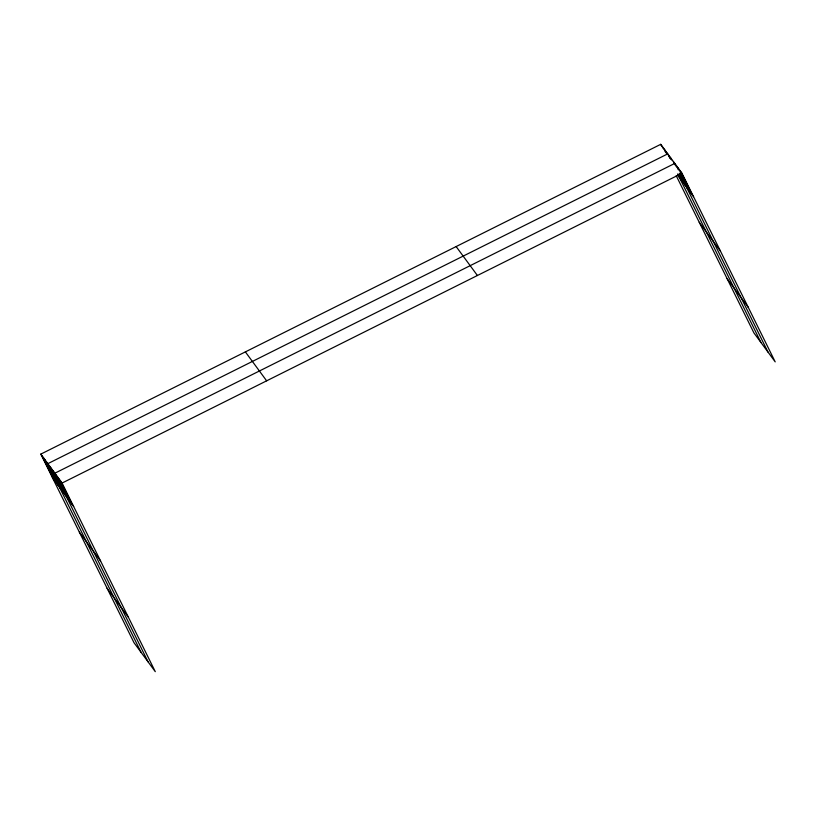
<?xml version="1.0" encoding="UTF-8"?>
<svg xmlns="http://www.w3.org/2000/svg" width="816" height="816" viewBox="0 0 816 816"><rect width="100%" height="100%" fill="white"/><g stroke="black" fill="none" stroke-linecap="round" stroke-linejoin="round"><path stroke-width="1.22" d="M40.8 454.124L62.067 483.062L155.285 671.67L134.018 642.733L40.8 454.124L660.715 144.33L681.982 173.267L775.2 361.876L753.933 332.938L676.219 175.705M62.067 483.062L681.982 173.267M677.902 175.389L693.559 196.687M699.23 222.258L720.497 251.195M726.995 278.429L748.262 307.367M456.144 246.565L477.411 275.502M245.371 351.89L266.638 380.827M52.377 477.544L73.644 506.481M79.315 532.063L100.582 561M107.069 588.224L128.347 617.161M680.544 171.299L692.111 194.718M679.096 169.33L690.673 192.749M677.647 167.362L678.749 169.595M680.401 172.941L689.224 190.781M676.199 165.393L678.402 169.861M680.054 173.206L687.776 188.822M676.403 166.77L674.75 163.424L54.835 473.229L148.053 661.827M679.718 173.471L767.968 352.033M673.353 161.517L675.005 164.863M679.412 173.788L684.93 184.936M679.116 174.104L683.522 183.029M670.538 157.702L671.65 159.926M678.81 174.43L682.115 181.121M669.14 155.785L670.793 159.13M678.514 174.746L680.717 179.214M669.936 158.345L667.733 153.877L47.818 463.672L141.035 652.28M677.657 173.951L760.951 342.485M666.335 151.97L667.437 154.204M664.928 150.062L666.58 153.408M663.52 148.145L665.734 152.612M662.123 146.237L663.224 148.471M660.715 144.33L661.817 146.564M60.619 481.093L72.196 504.523M59.18 479.125L70.747 502.554M57.732 477.156L69.309 500.585M56.284 475.198L67.861 498.617M53.438 471.311L65.005 494.741M52.03 469.404L63.607 492.823M50.623 467.497L62.2 490.916M49.225 465.589L60.802 489.008M46.41 461.764L57.987 485.183M45.013 459.857L56.59 483.276M43.605 457.949L55.182 481.369M42.208 456.032L53.774 479.461"/></g></svg>
